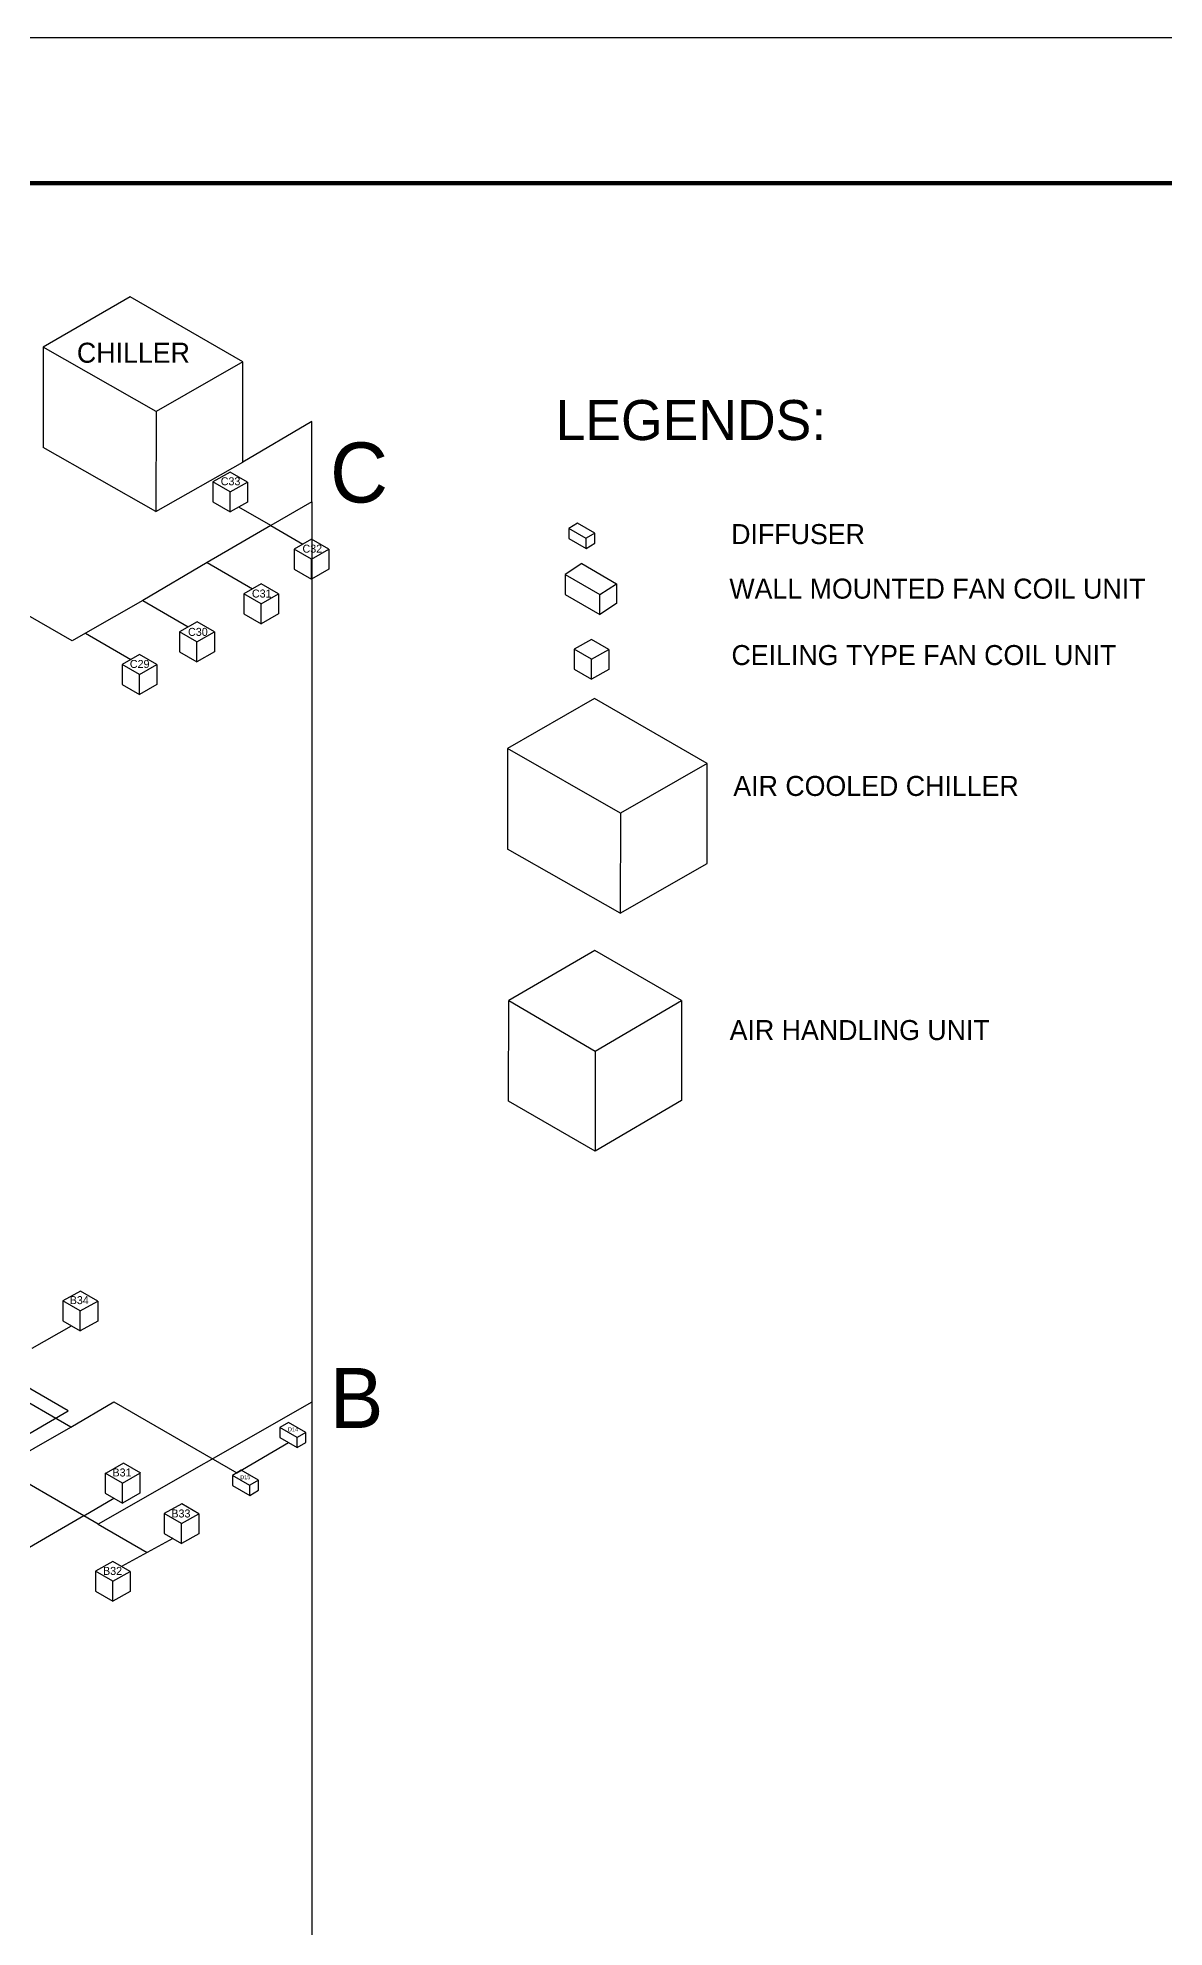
# Model space of a CAD drawing. Header units: inches. Extents: x 19564148 to 19564387, y 4722308 to 4722478.
# Drawn here: x 19564250.2 to 19564306.5, y 4722383.6 to 4722478 of the extents above; entities that cross this region are included whole.
import ezdxf

# ---------------------------------------------------------------- set-up
doc = ezdxf.new("R2010")
doc.units = ezdxf.units.IN
doc.header["$MEASUREMENT"] = 0
doc.layers.add('.1', color=1, linetype='Continuous')
doc.layers.add('template', color=7, linetype='Continuous')

msp = doc.modelspace()

# ---------------------------------------------------------------- linework, layer by layer
at = {"layer": '.1', "color": 0}
msp.add_line((19564387.35, 4722478.042), (19564147.62, 4722478.042), dxfattribs=at)
for p, q in [((19564254.783, 4722465.091), (19564250.438, 4722462.587)), ((19564260.412, 4722461.841), (19564254.783, 4722465.091)), ((19564256.082, 4722459.362), (19564250.438, 4722462.587)), ((19564250.438, 4722462.587), (19564250.438, 4722457.562)), ((19564260.412, 4722461.841), (19564256.082, 4722459.362)), ((19564260.412, 4722456.841), (19564260.412, 4722461.841)), ((19564256.082, 4722459.362), (19564256.069, 4722454.362)), ((19564263.865, 4722458.859), (19564260.412, 4722456.841)), ((19564263.865, 4722454.859), (19564263.865, 4722458.859)), ((19564256.069, 4722454.362), (19564250.438, 4722457.562)), ((19564256.069, 4722454.362), (19564260.412, 4722456.841)), ((19564259.784, 4722456.337), (19564258.914, 4722455.844)), ((19564260.65, 4722455.837), (19564259.784, 4722456.337)), ((19564258.914, 4722455.844), (19564258.914, 4722454.844)), ((19564259.781, 4722455.344), (19564258.914, 4722455.844)), ((19564259.781, 4722455.344), (19564260.65, 4722455.837)), ((19564260.65, 4722455.837), (19564260.65, 4722454.837)), ((19564258.914, 4722454.844), (19564259.781, 4722454.344)), ((19564259.781, 4722454.344), (19564259.781, 4722455.344)), ((19564260.65, 4722454.837), (19564259.781, 4722454.344)), ((19564261.818, 4722453.666), (19564260.215, 4722454.591)), ((19564263.865, 4722454.859), (19564261.818, 4722453.666)), ((19564263.865, 4722454.859), (19564263.865, 4722409.859)), ((19564261.818, 4722453.666), (19564258.624, 4722451.818)), ((19564261.818, 4722453.666), (19564263.42, 4722452.741)), ((19564277.141, 4722453.778), (19564276.71, 4722453.523)), ((19564276.71, 4722453.523), (19564276.71, 4722453.023)), ((19564277.576, 4722453.023), (19564276.71, 4722453.523)), ((19564278.007, 4722453.278), (19564277.141, 4722453.778)), ((19564263.855, 4722452.987), (19564262.985, 4722452.494)), ((19564264.721, 4722452.487), (19564263.855, 4722452.987)), ((19564276.71, 4722453.023), (19564277.576, 4722452.523)), ((19564278.007, 4722453.278), (19564277.576, 4722453.028)), ((19564277.576, 4722452.523), (19564277.576, 4722453.023)), ((19564277.576, 4722452.523), (19564278.007, 4722452.778)), ((19564278.007, 4722452.778), (19564278.007, 4722453.278)), ((19564258.624, 4722451.818), (19564255.412, 4722449.92)), ((19564258.624, 4722451.818), (19564260.901, 4722450.503)), ((19564262.985, 4722452.494), (19564262.985, 4722451.494)), ((19564263.851, 4722451.994), (19564262.985, 4722452.494)), ((19564263.851, 4722451.994), (19564264.721, 4722452.487)), ((19564263.851, 4722450.994), (19564263.851, 4722451.994)), ((19564264.721, 4722452.487), (19564264.721, 4722451.487)), ((19564277.357, 4722451.762), (19564276.52, 4722451.215)), ((19564277.357, 4722451.762), (19564279.09, 4722450.761)), ((19564251.876, 4722447.906), (19564246.541, 4722450.986)), ((19564261.336, 4722450.749), (19564260.466, 4722450.256)), ((19564262.202, 4722450.249), (19564261.336, 4722450.749)), ((19564262.985, 4722451.494), (19564263.851, 4722450.994)), ((19564264.721, 4722451.487), (19564263.851, 4722450.994)), ((19564276.52, 4722451.215), (19564276.52, 4722450.215)), ((19564276.52, 4722451.215), (19564278.253, 4722450.214)), ((19564278.253, 4722450.214), (19564279.09, 4722450.761)), ((19564279.09, 4722450.761), (19564279.09, 4722449.764)), ((19564255.412, 4722449.92), (19564252.544, 4722448.289)), ((19564255.412, 4722449.92), (19564257.69, 4722448.605)), ((19564260.466, 4722450.256), (19564260.466, 4722449.256)), ((19564261.332, 4722449.756), (19564260.466, 4722450.256)), ((19564261.332, 4722449.756), (19564262.202, 4722450.249)), ((19564261.332, 4722448.756), (19564261.332, 4722449.756)), ((19564262.202, 4722450.249), (19564262.202, 4722449.249)), ((19564276.52, 4722450.215), (19564278.253, 4722449.217)), ((19564278.253, 4722449.217), (19564278.253, 4722450.214)), ((19564279.09, 4722449.764), (19564278.253, 4722449.217)), ((19564258.125, 4722448.852), (19564257.255, 4722448.358)), ((19564258.991, 4722448.352), (19564258.125, 4722448.852)), ((19564260.466, 4722449.256), (19564261.332, 4722448.756)), ((19564262.202, 4722449.249), (19564261.332, 4722448.756)), ((19564252.544, 4722448.289), (19564251.876, 4722447.906)), ((19564252.544, 4722448.289), (19564254.821, 4722446.974)), ((19564257.255, 4722448.358), (19564257.255, 4722447.358)), ((19564258.121, 4722447.858), (19564257.255, 4722448.358)), ((19564258.121, 4722447.858), (19564258.991, 4722448.352)), ((19564258.121, 4722446.858), (19564258.121, 4722447.858)), ((19564258.991, 4722448.352), (19564258.991, 4722447.352)), ((19564277.845, 4722447.979), (19564276.975, 4722447.485)), ((19564278.711, 4722447.479), (19564277.845, 4722447.979)), ((19564255.256, 4722447.221), (19564254.386, 4722446.727)), ((19564256.122, 4722446.721), (19564255.256, 4722447.221)), ((19564257.255, 4722447.358), (19564258.121, 4722446.858)), ((19564258.991, 4722447.352), (19564258.121, 4722446.858)), ((19564276.975, 4722447.485), (19564276.975, 4722446.485)), ((19564277.841, 4722446.985), (19564276.975, 4722447.485)), ((19564277.841, 4722446.985), (19564278.711, 4722447.479)), ((19564277.841, 4722445.985), (19564277.841, 4722446.985)), ((19564278.711, 4722447.479), (19564278.711, 4722446.479)), ((19564254.386, 4722446.727), (19564254.386, 4722445.727)), ((19564255.252, 4722446.227), (19564254.386, 4722446.727)), ((19564255.252, 4722446.227), (19564256.122, 4722446.721)), ((19564255.252, 4722445.227), (19564255.252, 4722446.227)), ((19564256.122, 4722446.721), (19564256.122, 4722445.721)), ((19564276.975, 4722446.485), (19564277.841, 4722445.985)), ((19564278.711, 4722446.479), (19564277.841, 4722445.985)), ((19564254.386, 4722445.727), (19564255.252, 4722445.227)), ((19564256.122, 4722445.721), (19564255.252, 4722445.227)), ((19564277.99, 4722445.026), (19564273.645, 4722442.522)), ((19564283.619, 4722441.776), (19564277.99, 4722445.026)), ((19564279.289, 4722439.297), (19564273.645, 4722442.522)), ((19564273.645, 4722442.522), (19564273.645, 4722437.497)), ((19564283.619, 4722441.776), (19564279.289, 4722439.297)), ((19564283.619, 4722436.776), (19564283.619, 4722441.776)), ((19564279.289, 4722439.297), (19564279.276, 4722434.297)), ((19564279.276, 4722434.297), (19564273.645, 4722437.497)), ((19564279.276, 4722434.297), (19564283.619, 4722436.776)), ((19564278.014, 4722432.43), (19564273.713, 4722429.925)), ((19564282.344, 4722429.93), (19564278.014, 4722432.43)), ((19564278.03, 4722427.403), (19564282.344, 4722429.93)), ((19564282.344, 4722429.93), (19564282.344, 4722424.93)), ((19564282.344, 4722424.93), (19564278.03, 4722422.403)), ((19564252.293, 4722415.413), (19564251.423, 4722414.919)), ((19564251.423, 4722414.919), (19564251.423, 4722413.919)), ((19564252.289, 4722414.419), (19564251.423, 4722414.919)), ((19564252.289, 4722414.419), (19564253.159, 4722414.913)), ((19564253.159, 4722414.913), (19564252.293, 4722415.413)), ((19564253.159, 4722414.913), (19564253.159, 4722413.913)), ((19564251.423, 4722413.919), (19564252.289, 4722413.419)), ((19564252.289, 4722413.419), (19564252.289, 4722414.419)), ((19564253.159, 4722413.913), (19564252.289, 4722413.419)), ((19564249.89, 4722412.555), (19564251.856, 4722413.669)), ((19564251.682, 4722409.431), (19564248.079, 4722411.511)), ((19564251.819, 4722408.615), (19564248.77, 4722410.375)), ((19564247.547, 4722407.013), (19564251.682, 4722409.431)), ((19564251.819, 4722408.615), (19564253.967, 4722409.874)), ((19564263.865, 4722409.859), (19564253.185, 4722403.758)), ((19564253.967, 4722409.874), (19564260.115, 4722406.324)), ((19564263.865, 4722409.859), (19564263.865, 4722364.859)), ((19564225.434, 4722393.495), (19564251.819, 4722408.615)), ((19564262.702, 4722408.844), (19564262.271, 4722408.59)), ((19564262.271, 4722408.59), (19564262.271, 4722408.09)), ((19564263.137, 4722408.09), (19564262.271, 4722408.59)), ((19564263.568, 4722408.344), (19564262.702, 4722408.844)), ((19564263.568, 4722408.344), (19564263.137, 4722408.095)), ((19564263.568, 4722407.844), (19564263.568, 4722408.344)), ((19564260.115, 4722406.324), (19564262.704, 4722407.84)), ((19564262.271, 4722408.09), (19564263.137, 4722407.59)), ((19564263.137, 4722407.59), (19564263.137, 4722408.09)), ((19564263.137, 4722407.59), (19564263.568, 4722407.844)), ((19564252.458, 4722404.178), (19564247.547, 4722407.013)), ((19564253.536, 4722406.31), (19564253.536, 4722405.31)), ((19564254.402, 4722405.81), (19564253.536, 4722406.31)), ((19564254.449, 4722406.802), (19564253.579, 4722406.308)), ((19564254.402, 4722405.81), (19564255.271, 4722406.304)), ((19564255.315, 4722406.302), (19564254.449, 4722406.802)), ((19564255.271, 4722406.304), (19564255.271, 4722405.304)), ((19564260.331, 4722406.452), (19564259.9, 4722406.197)), ((19564261.197, 4722405.952), (19564260.331, 4722406.452)), ((19564254.402, 4722404.81), (19564254.402, 4722405.81)), ((19564259.9, 4722406.197), (19564259.9, 4722405.697)), ((19564260.766, 4722405.697), (19564259.9, 4722406.197)), ((19564259.9, 4722405.697), (19564260.766, 4722405.197)), ((19564261.197, 4722405.952), (19564260.766, 4722405.702)), ((19564260.766, 4722405.197), (19564260.766, 4722405.697)), ((19564260.766, 4722405.197), (19564261.196, 4722405.452)), ((19564261.196, 4722405.452), (19564261.197, 4722405.952)), ((19564252.458, 4722404.178), (19564253.969, 4722405.06)), ((19564253.536, 4722405.31), (19564254.402, 4722404.81)), ((19564255.271, 4722405.304), (19564254.402, 4722404.81)), ((19564257.357, 4722404.78), (19564256.487, 4722404.287)), ((19564258.223, 4722404.28), (19564257.357, 4722404.78)), ((19564252.458, 4722404.178), (19564248.837, 4722402.069)), ((19564253.185, 4722403.758), (19564252.458, 4722404.178)), ((19564253.185, 4722403.758), (19564255.636, 4722402.343)), ((19564256.487, 4722404.287), (19564256.487, 4722403.287)), ((19564257.353, 4722403.787), (19564256.487, 4722404.287)), ((19564257.353, 4722403.787), (19564258.223, 4722404.28)), ((19564257.353, 4722402.787), (19564257.353, 4722403.787)), ((19564258.223, 4722404.28), (19564258.223, 4722403.28)), ((19564256.92, 4722403.037), (19564255.636, 4722402.343)), ((19564256.487, 4722403.287), (19564257.353, 4722402.787)), ((19564258.223, 4722403.28), (19564257.353, 4722402.787)), ((19564253.918, 4722401.899), (19564253.049, 4722401.405)), ((19564254.784, 4722401.399), (19564253.918, 4722401.899)), ((19564255.636, 4722402.343), (19564254.351, 4722401.649)), ((19564253.049, 4722401.405), (19564253.049, 4722400.405)), ((19564253.915, 4722400.905), (19564253.049, 4722401.405)), ((19564253.915, 4722400.905), (19564254.784, 4722401.399)), ((19564253.915, 4722399.905), (19564253.915, 4722400.905)), ((19564254.784, 4722401.399), (19564254.784, 4722400.399)), ((19564253.049, 4722400.405), (19564253.915, 4722399.905)), ((19564254.784, 4722400.399), (19564253.915, 4722399.905))]:
    msp.add_line(p, q)
msp.add_lwpolyline([(19564273.713, 4722429.925), (19564278.03, 4722427.403), (19564278.03, 4722422.403), (19564273.7, 4722424.903), (19564273.713, 4722429.925)])
at = {"layer": 'template', "linetype": 'Continuous', "const_width": 0.206}
msp.add_lwpolyline([(19564162.149, 4722315.316), (19564380.086, 4722315.316), (19564380.086, 4722470.778), (19564162.149, 4722470.778)], close=True, dxfattribs=at)

# ---------------------------------------------------------------- texts
at = {"attachment_point": 1}
for s, width, insert, char_height in [('CHILLER', 10.59235, (19564252.12, 4722462.803), 1), ('LEGENDS:', 20.085, (19564276.05, 4722459.939), 2), ('C', 3.83686, (19564264.774, 4722457.818), 3), ('C33', 0.67623, (19564259.31, 4722456.079), 0.4), ('DIFFUSER', 8.47042, (19564284.828, 4722453.74), 1), ('C32', 0.67623, (19564263.398, 4722452.712), 0.4), ('WALL MOUNTED FAN COIL UNIT', 27.4347, (19564284.736, 4722451.014), 1), ('C31', 0.67623, (19564260.869, 4722450.469), 0.4), ('C30', 0.67623, (19564257.678, 4722448.552), 0.4), ('C29', 0.67623, (19564254.767, 4722446.95), 0.4), ('CEILING TYPE FAN COIL UNIT', 25.07087, (19564284.841, 4722447.694), 1), ('AIR COOLED CHILLER', 17.33248, (19564284.934, 4722441.154), 1), ('AIR HANDLING UNIT', 19.7126, (19564284.751, 4722428.954), 1), ('B34', 0.67623, (19564251.762, 4722415.157), 0.4), ('B', 3.83686, (19564264.767, 4722411.568), 3), ('D14', 0.22096, (19564262.669, 4722408.597), 0.2), ('B31', 0.67623, (19564253.898, 4722406.544), 0.4), ('D15', 0.22096, (19564260.284, 4722406.207), 0.2), ('B33', 0.67623, (19564256.842, 4722404.495), 0.4), ('B32', 0.67623, (19564253.426, 4722401.625), 0.4)]:
    msp.add_mtext_dynamic_manual_height_columns(s, width=width, gutter_width=1, heights=[0], dxfattribs=dict(at, insert=insert, char_height=char_height))

doc.saveas('drawing.dxf')
